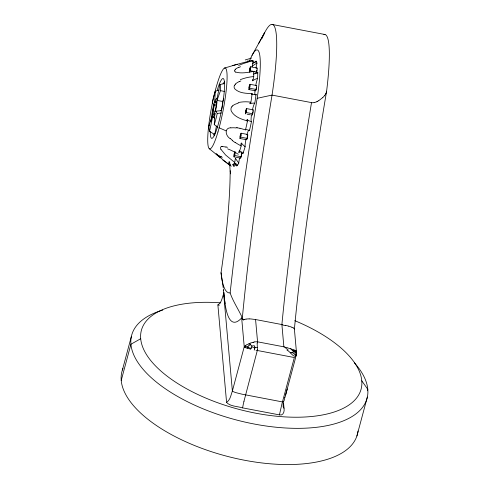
<?xml version="1.0" encoding="UTF-8"?>
<svg xmlns="http://www.w3.org/2000/svg" width="489" height="489" viewBox="0 0 489 489"><rect width="100%" height="100%" fill="white"/><g stroke="black" fill="none" stroke-linecap="round" stroke-linejoin="round"><path stroke-width="0.73" d="M283.412 401.438L284.017 408.248C284.684 411.231 283.308 416.066 279.433 414.886L242.593 407.869L243.4 403.669A33.16 4.804 -79.2 0 1 243.98 401.249M284.574 397.215C284.5 398.792 284.555 401.769 282.453 401.927L241.982 394.177L235.35 392.502L232.397 391.261L223.65 293.736L223.962 292.569A211.798 30.691 -79.2 0 0 241.658 317.899L244.231 346.744L232.336 391.139C230.9 394.874 230.301 400.253 226.572 402.319L217.886 304.916C221.664 302.935 222.195 297.428 223.65 293.736M279.433 414.886L281.884 404.073L294.347 357.538L256.04 350.24M287.22 347.795L290.68 348.785L294.158 352.056A4.156 4.01 19.1 0 1 295.882 353.052A2.023 1.95 19.1 0 1 296.303 353.914A2.152 2.078 19.1 0 1 296.31 354.941L296.426 351.872L294.39 329.042C302.092 249.396 313.278 170.111 326.603 91.217A92.733 13.441 -79.2 0 0 323.895 34.542M296.462 353.327L296.462 353.296A1.369 1.265 -27.1 0 0 296.236 352.435L295.325 351.53A5.685 5.293 71.1 0 0 294.317 351.059M215.398 102.085L214.683 102.342L215.282 91.272L219.261 90.031M217.801 127.452L214.261 124.597L214.854 113.534L215.435 114.029M283.131 403.541L283.155 406.714L284.017 408.248M229.219 162.134L229.274 162.709L229.561 162.097M252.905 111.743L252.568 113.436M257.165 343.412L257.33 347.655M256.841 70.135L256.468 71.785M257.196 343.186L257.562 341.823L255.576 319.537L250.765 318.938A26.736 22.268 23.5 0 0 249.213 318.895M256.315 87.782L255.992 89.194M241.321 155.257L241.321 154.139M313.969 102.611L313.504 102.678A6.864 6.571 39.9 0 1 311.517 102.629C299.341 176.266 289.085 250.246 281.89 324.549L283.877 346.829L285.063 347.184M296.31 354.941L295.49 357.141A7.573 3.557 24.4 0 1 295.38 357.263L295.191 357.435A3.111 1.485 27.5 0 1 294.977 357.526M216.486 125.905L214.677 134.591L209.598 131.309L212.642 116.712A9.535 1.381 -79.2 0 0 214.854 113.534M214.683 102.342A9.535 1.381 -79.2 0 1 216.896 99.157L219.946 84.566L224.708 83.436M241.23 155.746L240.863 156.792M254.421 348.944L254.549 348.425M230.802 127.727C223.901 127.941 225.655 135.991 230.032 138.546M243.98 401.249L257.532 349.641M247.183 137.751L247.391 135.795L247.208 136.046M284.873 397.759L295.564 357.875M122.403 370.002L131.37 336.481M121.223 380.448L130.93 344.238L140.704 338.73M254.567 348.37L254.696 347.832L254.207 347.807M296.022 353.125L296.413 351.67A0.733 0.581 -33.9 0 0 296.316 351.255L296.102 351.01M285.631 394.929L287.22 389.006M367.398 390.76L367.789 389.311L361.768 380.803M356.903 435.974L367.343 397.068M250.716 349.091L252.183 345.857M214.261 124.597A24.426 3.539 -79.2 0 0 217.257 113.424L215.478 111.217A9.535 1.381 -79.2 0 0 217.012 100.416L220.49 90.654A24.426 3.539 -79.2 0 0 219.946 84.566M209.598 131.309A24.426 3.539 -79.2 0 1 209.054 125.215L212.532 115.453A9.535 1.381 -79.2 0 1 214.066 104.652L212.287 102.445A24.426 3.539 -79.2 0 1 215.282 91.272M215.478 111.217L221.395 110.624A11.51 1.669 -79.2 0 0 222.697 101.455L223.687 98.692M247.067 138.13L246.804 138.149M325.802 93.699L325.332 94.524A15.183 13.839 11.9 0 1 324.537 95.63M295.912 355.075L295.564 355.625A6.657 3.032 10 0 1 294.757 356.292C292.44 355.98 290.209 351.677 287.037 350.179M258.51 43.717L264.671 32.653L252.061 55.33M234.726 85.172L235.588 84.145M231.786 106.914L232.74 105.868M245.081 345.79L245.643 346.432M324.458 95.752L323.761 96.565A21.675 19.713 10.5 0 1 322.856 97.482M234.958 70.025L235.674 69.328M322.734 97.604L318.877 100.563M248.326 345.912L250.447 344.727L252.116 345.864M318.73 100.655L317.728 101.223M245.71 345.393L246.609 344.91M246.878 344.776L250.35 343.18M239.225 81.706L240.851 80.966M238.999 67.39L240.533 66.7M316.444 101.84L315.411 102.238A10.648 10.153 37 0 1 314.152 102.598M250.472 343.125L252.177 342.489M221.438 146.694L222.367 146.48M290.417 352.862L293.736 351.915M215.759 101.963L216.48 101.718M224.408 68.093L237.348 64.255M252.177 66.486A9.474 1.375 -79.2 0 1 253.021 62.5A54.151 7.848 -79.2 0 0 252.079 60.324L233.455 65.349M244.512 319.439L243.913 319.647A6.369 5.287 23.1 0 0 243.241 319.959L242.428 318.742M216.896 99.157L217.574 98.961M232.348 65.563L232.678 65.52M238.216 103.222L236.554 103.747A12.188 11.681 -67.8 0 0 232.666 105.765M243.241 319.959C239.482 310.778 233.406 302.459 230.136 292.923A623.561 90.367 -79.2 0 1 257.183 98.283L272.043 95.098L311.517 102.611M253.565 342.111L254.469 341.939M252.727 79.628A50.092 7.262 -79.2 0 1 252.66 80.85A9.474 1.375 -79.2 0 1 253.632 77.733A54.151 7.848 -79.2 0 0 253.815 71.357C247.923 72.39 241.578 73.808 235.68 72.072M257.318 347.538L255.319 347.813M246.004 319.109L245.368 319.225A10.899 9.059 23.2 0 0 244.61 319.415M221.309 113.008L217.257 113.424M253.626 345.717L253.253 345.754M241.676 317.887L241.762 317.923A5.727 1.222 80.6 0 1 241.89 318.027M250.246 102.531A50.092 7.262 -79.2 0 1 250.044 103.815A9.474 1.375 -79.2 0 1 250.875 102.403A54.151 7.848 -79.2 0 0 252.135 93.527C246.315 93.43 239.347 93.307 234.897 88.967A4.645 3.808 -20.4 0 1 234.561 85.117M249.103 318.889L247.678 318.932A17.518 14.566 23.3 0 0 246.108 319.097M236.205 127.635L237.232 127.757M217.886 304.916L219.372 305.203M217.012 100.416L222.697 101.455M248.938 89.573L255.515 90.826M292.208 350.503L294.329 351.016M220.49 90.654L224.732 91.486M272.08 24.45L325.008 34.523M250.502 66.816A2.708 0.391 -79.2 0 1 250.007 71.009A2.708 0.391 -79.2 0 1 249.402 70.563A2.708 0.391 -79.2 0 1 250.502 66.816L257.086 68.069M250.087 70.734L256.664 71.987M250.007 84.285A2.708 0.391 -79.2 0 1 249.512 88.478A2.708 0.391 -79.2 0 1 248.907 88.032A2.708 0.391 -79.2 0 1 250.007 84.285L256.591 85.538M249.586 88.203L256.169 89.456M246.554 108.589A2.708 0.391 -79.2 0 1 246.059 112.782A2.708 0.391 -79.2 0 1 245.454 112.336A2.708 0.391 -79.2 0 1 246.554 108.589L253.137 109.842M214.488 104.75L216.462 105.129M246.138 112.513L252.715 113.76M247.128 114.194L250.454 114.836M215.056 111.119L216.37 111.37M209.659 125.331L209.054 125.215M241.077 133.216A2.708 0.391 -79.2 0 1 240.582 137.415A2.708 0.391 -79.2 0 1 239.977 136.969A2.708 0.391 -79.2 0 1 241.077 133.216L247.66 134.475M240.655 137.14L247.238 138.393M240.007 138.509L246.584 139.762M234.622 155.49L241.199 156.743M233.968 156.865L240.551 158.112M234.023 163.485L236.218 163.901M255.576 319.537L282.758 324.72M257.562 341.823L283.877 346.829M242.593 407.869C237.52 406.31 229.958 406.408 226.584 402.386M239.989 128.246L245.502 129.897A54.151 7.848 -79.2 0 0 247.501 120.905A9.474 1.375 -79.2 0 1 247.153 119.677A18.38 14.639 -87.9 0 0 251.456 121.62A54.151 7.848 -79.2 0 1 249.451 130.649A9.474 1.375 -79.2 0 0 246.921 134.817M213.118 115.587L212.532 115.453M247.501 120.905C241.584 119.34 234.775 117.054 231.486 111.474A4.645 4.462 -70.7 0 1 231.627 106.816M250.484 349.073L245.771 347.758A7.573 4.346 13 0 1 245.521 347.642L245.05 347.465M285.387 325.289L288.608 326.132M225.955 146.889L227.495 147.317M286.994 347.728L286.059 347.465M288.706 326.163L289.781 326.487A31.455 22.952 1.9 0 1 290.399 326.707L291.835 327.214M248.595 347.496L247.33 347.092A1.253 0.825 -82.7 0 0 247.208 348.241M290.582 348.755L295.283 350.479M291.957 327.269L292.055 327.306A13.521 9.878 1.9 0 1 292.777 327.654L293.339 327.911M219.127 127.806L226.095 130.856M216.798 154.072L217.617 154.481M214.066 104.652L214.916 105.129M248.919 343.804L250.447 344.727M212.287 102.445L212.862 102.769M244.665 347.263L244.702 347.282A3.111 1.901 12 0 0 245.075 347.434M292.031 352.343L294.445 354.244M220.875 156.431L222.287 157.348M235.246 142.709L232.202 140.459M214.824 118.246L212.642 116.712M233.088 164.304A9.474 1.375 -79.2 0 1 232.96 165.105A54.151 7.848 -79.2 0 0 234.775 162.495L225.625 155.019L220.894 149.298M216.548 154.487L230.099 165.563A9.474 1.375 -79.2 0 1 230.435 163.956M209.237 148.668L220.148 157.537M294.03 328.37L293.968 328.321A4.425 3.24 1.8 0 0 293.461 327.985M294.109 328.443L294.299 328.645A0.764 0.562 2.2 0 1 294.402 329.042M295.02 351.169L293.883 349.855M242.031 318.205L242.318 318.59M234.476 164.322A9.474 1.375 -79.2 0 0 234.042 166.315L232.862 164.536M254.469 345.625L254.745 347.013M223.406 288.968L223.589 290.179M223.222 287.758L221.046 272.734A197.122 28.564 -79.2 0 0 230.154 170.728A64.835 9.395 -79.2 0 1 229.812 164.769M230.154 170.728L230.57 173.864M223.29 290.154L225.068 303.645M214.335 135.814A27.751 4.022 -79.2 0 1 213.785 134.169M223.033 83.974A27.751 4.022 -79.2 0 1 224.573 81.865M214.677 134.591A26.4 3.826 -79.2 0 1 214.213 133.528M247.153 119.677A50.092 7.262 -79.2 0 1 246.878 120.972M240.9 144.432A50.092 7.262 -79.2 0 0 241.291 143.161A9.474 1.375 -79.2 0 0 241.144 146.144A54.151 7.848 -79.2 0 1 238.944 152.849A9.474 1.375 -79.2 0 0 238.999 151.132M250.038 103.717A18.38 14.517 -65.9 0 1 254.83 103.118A54.151 7.848 -79.2 0 0 256.083 94.279A9.474 1.375 -79.2 0 1 255.551 95.049M234.042 166.315A54.151 7.848 -79.2 0 1 233.375 165.037M251.45 121.657A9.474 1.375 -79.2 0 1 251.523 114.622M252.41 109.921A9.474 1.375 -79.2 0 1 254.824 103.155M256.077 94.383A18.38 13.759 -55 0 1 251.639 94.505M254.946 94.53A9.474 1.375 -79.2 0 1 255.032 90.098M255.735 85.508A9.474 1.375 -79.2 0 1 257.581 78.484A54.151 7.848 -79.2 0 0 257.758 72.103A9.474 1.375 -79.2 0 1 257.434 73.154M245.307 129.298A18.38 14.108 80.2 0 1 249.427 130.734M245.9 139.377A9.474 1.375 -79.2 0 0 245.093 146.896A54.151 7.848 -79.2 0 1 242.892 153.595A9.474 1.375 -79.2 0 0 242.947 152.14M239.439 150.789A18.38 10.422 60.6 0 1 242.819 153.772M239.598 157.947A9.474 1.375 -79.2 0 0 238.724 163.24A54.151 7.848 -79.2 0 1 236.908 165.857A9.474 1.375 -79.2 0 0 237.11 164.53M241.004 152.611A9.474 1.375 -79.2 0 1 241.321 151.743M245.136 146.737A18.38 12.103 66 0 1 241.383 143.032M245.258 129.279A9.474 1.375 -79.2 0 1 245.502 129.897M234.488 162.935A18.38 4.444 55 0 1 236.743 165.979M238.821 163.033A18.38 6.828 56.1 0 1 235.564 158.467M234.775 162.495A9.474 1.375 -79.2 0 1 235.38 158.54M253.785 60.85A18.38 0.685 -35.2 0 1 253.339 61.156M255.741 62.415A9.474 1.375 -79.2 0 0 256.028 61.076A54.151 7.848 -79.2 0 1 256.969 63.252A9.474 1.375 -79.2 0 0 256.01 67.91M253.057 62.201A9.474 1.375 -79.2 0 1 253.168 61.535M252.611 80.685A18.38 11.54 -42.1 0 1 257.593 78.326M252.135 93.527A9.474 1.375 -79.2 0 1 251.652 94.255M257.77 72.299A18.38 9.694 -37.8 0 1 253.4 74.102M255.386 73.772A9.474 1.375 -79.2 0 1 255.423 72.806M230.099 165.563A54.151 7.848 -79.2 0 1 229.744 165.013M248.638 61.48A54.151 7.848 -79.2 0 1 249.219 60.783M238.119 102.598A36.803 34.542 -58.1 0 1 250.918 102.213M227.581 148.852A36.803 22.402 38.6 0 1 238.302 154.292M241.205 145.93A41.773 31.901 44.9 0 1 235.343 142.513M222.892 160.111A36.803 6.95 36.9 0 1 231.279 166.211M251.572 58.063A36.803 2.103 -17.2 0 1 245.233 59.945M253.815 71.357A9.474 1.375 -79.2 0 1 253.62 71.999M240.35 79.634A36.803 27.977 -21.6 0 1 253.767 76.577M354.421 362.862A121.84 54.744 15 0 1 315.711 427.392A121.84 54.744 15 0 1 159.212 384.311A121.84 54.744 15 0 1 162.739 310.099M358.015 430.992A121.84 54.744 15 0 1 226.028 456.017A121.84 54.744 15 0 1 122.947 368.535M294.849 320.692A113.717 51.094 15 0 1 335.802 411.457A113.717 51.094 15 0 1 158.357 368.724A113.717 51.094 15 0 1 220.777 302.856M326.621 91.217A8.943 8.179 14.9 0 1 325.857 93.546M244.243 346.762A1.956 1.229 -59 0 1 245.093 345.974M254.604 341.915A11.058 6.149 18.6 0 1 257.55 341.805M288.174 350.032A14.242 4.853 25.8 0 1 284.714 346.982M261.921 38.588A92.733 13.441 -79.2 0 1 272.043 95.098A595.669 86.327 -79.2 0 0 242.416 317.037M317.752 101.266A18.49 17.421 28.5 0 1 316.627 101.816M230.136 292.923A183.901 26.65 -79.2 0 1 221.046 272.734M249.353 61.284A64.835 9.395 -79.2 0 1 257.183 98.283M254.256 62.329A2.708 0.391 -79.2 0 1 254.586 62.372M236.175 164.072A2.708 0.391 -79.2 0 1 235.472 164.585M241.334 153.118A2.708 0.391 -79.2 0 1 241.707 153.846A2.708 0.391 -79.2 0 1 241.046 157.275A2.708 0.391 -79.2 0 1 240.454 157.702M247.373 134.768A2.708 0.391 -79.2 0 1 247.734 135.6A2.708 0.391 -79.2 0 1 247.018 139.102A2.708 0.391 -79.2 0 1 246.487 139.114M252.807 110.233A2.708 0.391 -79.2 0 1 253.229 110.765A2.708 0.391 -79.2 0 1 252.575 114.243A2.708 0.391 -79.2 0 1 251.969 114.726M256.303 85.832A2.708 0.391 -79.2 0 1 256.664 86.639A2.708 0.391 -79.2 0 1 255.961 90.129A2.708 0.391 -79.2 0 1 255.417 90.239M256.804 68.362A2.708 0.391 -79.2 0 1 257.135 69.469A2.708 0.391 -79.2 0 1 256.303 73.063M255.998 73.338A2.708 0.391 -79.2 0 1 255.93 73.093M251.982 66.382A18.38 5.978 -33.9 0 1 256.945 63.038M256.212 61.211A18.38 3.539 -33.6 0 1 252.66 63.527M230.845 127.898A24.303 21.229 51.2 0 1 236.205 127.977M237.232 127.837A37.549 33.6 60.3 0 1 239.977 128.332M235.429 84.016A12.188 9.872 -20.3 0 1 239.176 81.608M235.655 72.085A4.645 2.207 -12.5 0 1 234.787 70.025M235.337 69.255A12.188 5.617 -12.7 0 1 238.791 67.25M238.595 65.459A36.803 14.566 -15.1 0 1 252.868 60.746M252.079 60.324A9.474 1.375 -79.2 0 1 251.914 61.131M217.165 90.441A30.459 4.413 -79.2 0 1 224.555 84.738A30.459 4.413 -79.2 0 1 217.464 127.012A30.459 4.413 -79.2 0 1 210.246 131.682M210.93 121.48A30.459 4.413 -79.2 0 1 213.693 104.444M216.719 154.585A4.645 0.471 34.6 0 1 216.596 153.913M218.369 155.221A12.188 1.418 34.8 0 1 221.254 157M220.936 149.304A4.645 2.537 34.5 0 1 221.285 146.553M222.458 146.627A12.188 6.797 34.9 0 1 226.016 147.165M232.336 140.264A27.017 21.638 46.3 0 1 230.191 138.369M229.775 162.11A2.708 0.391 -79.2 0 1 228.999 164.029A2.708 0.391 -79.2 0 1 229.078 161.639M247.361 61.907A2.708 0.391 -79.2 0 1 248.009 61.834M220.759 110.3A6.767 0.978 -79.2 0 1 220.649 110.771M254.567 348.761A1.369 0.416 -73.7 0 1 254.213 350.124M255.087 347.404A7.977 4.67 22.3 0 1 254.5 347.392M254.848 346.945A5.685 3.068 -46.6 0 1 254.848 347.758M257.544 349.183A3.551 0.544 -89.7 0 1 257.556 349.348M257.514 348.37A5.147 0.63 89.2 0 1 257.575 348.853M253.938 347.367A7.084 2.598 15.6 0 1 251.633 346.909M251.144 348.364A16.913 6.204 14.4 0 1 248.504 347.648M245.111 346.188A7.763 4.053 -52.4 0 1 245.698 345.796M247.397 346.982A6.657 2.524 14.5 0 1 245.747 346.377M247.452 347.245A4.156 2.757 -78.5 0 1 248.394 346.139M252.471 342.612A19.45 11.143 20.2 0 1 253.73 342.294M295.839 351.371A7.977 2.787 24.9 0 1 296.053 351.744M295.472 350.509A5.147 3.961 -6.2 0 1 295.906 350.784M295.845 351.811A7.084 3.111 9.3 0 1 295.796 353.064M296.297 353.914A16.913 7.72 9.2 0 1 295.967 355.087M295.637 355.601A1.253 0.623 53.5 0 1 295.918 356.603M294.519 353.828A4.156 2.145 56.8 0 1 295.888 355.436M282.654 325.008A62.769 45.538 1.9 0 1 285.27 325.576M234.188 155.215C235.068 155.49 234.983 150.086 234.188 155.147M240.227 136.865C241.138 137.024 240.998 131.804 240.227 136.865M245.704 112.232C246.615 112.391 246.474 107.189 245.704 112.232M249.653 70.428C250.527 70.832 250.447 65.373 249.653 70.428M249.793 85.899C249.072 90.905 248.834 85.923 249.793 85.899M217.96 131.981A41.192 5.972 -79.2 0 0 225.49 68.142A41.192 5.972 -79.2 0 0 208.754 125.184A41.192 5.972 -79.2 0 0 217.96 131.981M234.543 155.765A2.708 0.391 -79.2 0 0 235.038 151.572A2.708 0.391 -79.2 0 0 233.938 155.319A2.708 0.391 -79.2 0 0 234.543 155.765M214.86 111.804A6.767 0.978 -79.2 0 0 216.101 101.315A6.767 0.978 -79.2 0 0 213.351 110.685A6.767 0.978 -79.2 0 0 214.86 111.804"/></g></svg>
